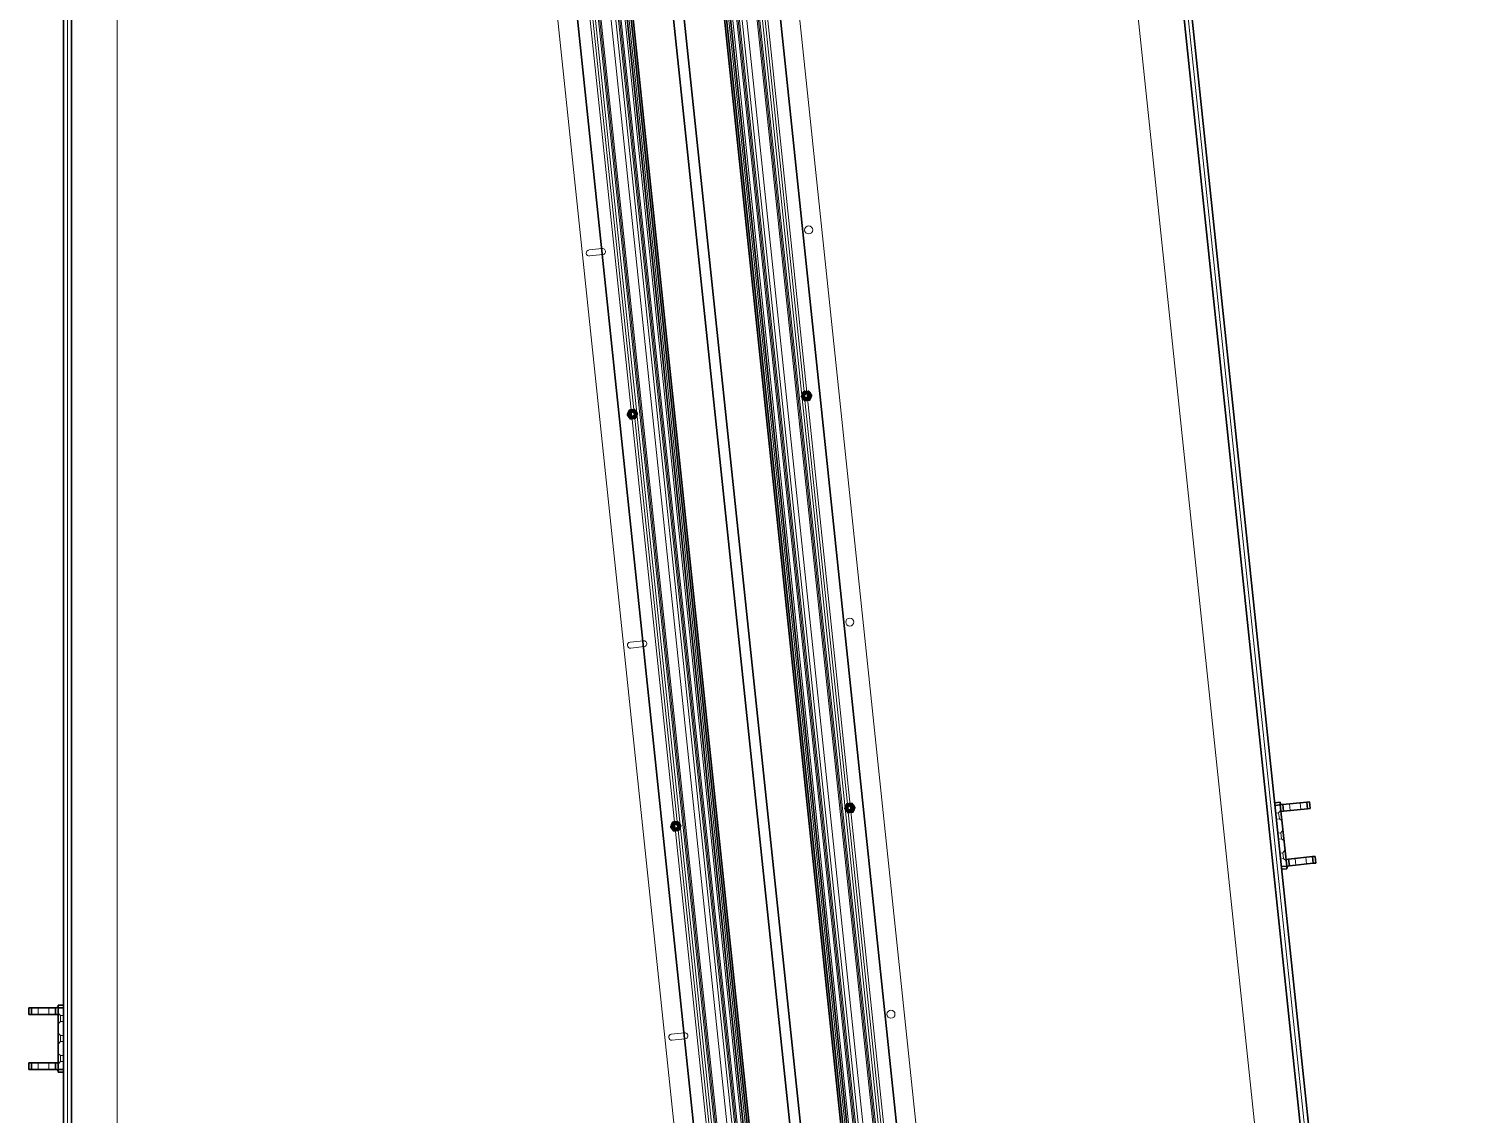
# Model space of a CAD drawing. Header units: millimetres. Extents: x 6115 to 12360, y 7255 to 12668.
# Drawn here: x 9025 to 10105, y 8779 to 9591 of the extents above; entities that cross this region are included whole.
import ezdxf

# ---------------------------------------------------------------- set-up
doc = ezdxf.new("R2010")
doc.units = ezdxf.units.MM
doc.layers.add('外形線', color=7, linetype='Continuous', lineweight=50)

msp = doc.modelspace()

# ---------------------------------------------------------------- linework, layer by layer
at = {"color": 179, "linetype": 'Continuous', "lineweight": 35, "true_color": 0x262659}
for p, q in [((9024.9, 8858.8), (9026.9, 8858.8)), ((9024.9, 8858.8), (9024.9, 8853.8)), ((9044.9, 8858.8), (9026.9, 8858.8)), ((9050.9, 8860.8), (9046.9, 8860.8)), ((9046.9, 8858.8), (9046.9, 8860.5)), ((9046.9, 8858.8), (9046.9, 8812.8)), ((9026.9, 8853.8), (9024.9, 8853.8)), ((9026.9, 8853.8), (9044.9, 8853.8)), ((9044.9, 8853.8), (9046.9, 8853.8)), ((9024.9, 8817.8), (9024.9, 8812.8)), ((9024.9, 8817.8), (9026.9, 8817.8)), ((9026.9, 8812.8), (9024.9, 8812.8)), ((9044.9, 8817.8), (9026.9, 8817.8)), ((9026.9, 8812.8), (9044.9, 8812.8)), ((9046.9, 8817.8), (9044.9, 8817.8)), ((9046.9, 8811.1), (9046.9, 8812.8)), ((9046.9, 8810.8), (9050.9, 8810.8))]:
    msp.add_line(p, q, dxfattribs=at).dxf.unprotected_set("ltscale", 0)
at = {"color": 179, "linetype": 'Continuous', "lineweight": 35, "true_color": 0x1a1a3e}
for p, q in [((9026.9, 8853.8), (9026.9, 8858.8)), ((9044.9, 8858.8), (9044.9, 8853.8)), ((9046.9, 8858.8), (9050.9, 8858.8)), ((9026.9, 8812.8), (9026.9, 8817.8)), ((9044.9, 8817.8), (9044.9, 8812.8)), ((9050.9, 8812.8), (9046.9, 8812.8))]:
    msp.add_line(p, q, dxfattribs=at).dxf.unprotected_set("ltscale", 0)
at = {"color": 179, "linetype": 'Continuous', "lineweight": 18, "true_color": 0x262659}
for p, q in [((9031.9, 8858.8), (9031.9, 8853.8)), ((9039.9, 8858.8), (9039.9, 8853.8)), ((9046.9, 8860.8), (9046.9, 8860.5)), ((9048.6, 8853.1), (9046.9, 8854.8)), ((9048.6, 8848.6), (9046.9, 8846.8)), ((9048.6, 8853.1), (9048.6, 8848.6)), ((9050.9, 8853.1), (9048.6, 8853.1)), ((9050.9, 8848.6), (9048.6, 8848.6)), ((9048.6, 8838.1), (9046.9, 8839.8)), ((9048.6, 8838.1), (9048.6, 8833.6)), ((9050.9, 8838.1), (9048.6, 8838.1)), ((9505.6, 8839.1), (9515.6, 8840.1)), ((9516, 8835.7), (9506.1, 8834.6)), ((9048.6, 8833.6), (9046.9, 8831.8)), ((9048.6, 8823.1), (9046.9, 8824.8)), ((9050.9, 8833.6), (9048.6, 8833.6)), ((9031.9, 8817.8), (9031.9, 8812.8)), ((9039.9, 8817.8), (9039.9, 8812.8)), ((9048.6, 8818.6), (9046.9, 8816.8)), ((9048.6, 8823.1), (9048.6, 8818.6)), ((9050.9, 8823.1), (9048.6, 8823.1)), ((9050.9, 8818.6), (9048.6, 8818.6)), ((9046.9, 8811.1), (9046.9, 8810.8))]:
    msp.add_line(p, q, dxfattribs=at).dxf.unprotected_set("ltscale", 0)
at = {"color": 179, "linetype": 'Continuous', "lineweight": 35, "true_color": 0x262659}
for points in [[(9044.9, 8858.8), (9045, 8858.8), (9045.2, 8858.8), (9045.3, 8858.9), (9045.5, 8858.9), (9045.6, 8858.9), (9045.7, 8859), (9045.8, 8859.1), (9045.9, 8859.1), (9046.1, 8859.2), (9046.2, 8859.3), (9046.2, 8859.4), (9046.3, 8859.4), (9046.4, 8859.5), (9046.5, 8859.6), (9046.6, 8859.7), (9046.6, 8859.8), (9046.7, 8859.9), (9046.7, 8860), (9046.8, 8860.1), (9046.8, 8860.2), (9046.8, 8860.3), (9046.8, 8860.4), (9046.9, 8860.5), (9046.9, 8860.6)], [(9046.9, 8860.8), (9046.9, 8860.8), (9046.9, 8860.8), (9046.9, 8860.8), (9046.9, 8860.8), (9046.9, 8860.8), (9046.9, 8860.8), (9046.9, 8860.8), (9046.9, 8860.8), (9046.9, 8860.8), (9046.9, 8860.8), (9046.9, 8860.8), (9046.9, 8860.8), (9046.9, 8860.8), (9046.9, 8860.8), (9046.9, 8860.7), (9046.9, 8860.7), (9046.9, 8860.7), (9046.9, 8860.7), (9046.9, 8860.7), (9046.9, 8860.7), (9046.9, 8860.7), (9046.9, 8860.7), (9046.9, 8860.7), (9046.9, 8860.6)], [(9046.9, 8860.6), (9046.9, 8860.6), (9046.9, 8860.6), (9046.9, 8860.6), (9046.9, 8860.6), (9046.9, 8860.6), (9046.9, 8860.6), (9046.9, 8860.6), (9046.9, 8860.6), (9046.9, 8860.6), (9046.9, 8860.6), (9046.9, 8860.6), (9046.9, 8860.6), (9046.9, 8860.6), (9046.9, 8860.6), (9046.9, 8860.6), (9046.9, 8860.6), (9046.9, 8860.6), (9046.9, 8860.6), (9046.9, 8860.6), (9046.9, 8860.6), (9046.9, 8860.6), (9046.9, 8860.6), (9046.9, 8860.6), (9046.9, 8860.5)], [(9044.9, 8812.8), (9045, 8812.8), (9045.2, 8812.8), (9045.3, 8812.8), (9045.5, 8812.7), (9045.6, 8812.7), (9045.7, 8812.6), (9045.8, 8812.6), (9045.9, 8812.5), (9046.1, 8812.4), (9046.2, 8812.4), (9046.2, 8812.3), (9046.3, 8812.2), (9046.4, 8812.1), (9046.5, 8812), (9046.6, 8811.9), (9046.6, 8811.8), (9046.7, 8811.7), (9046.7, 8811.6), (9046.8, 8811.5), (9046.8, 8811.4), (9046.8, 8811.3), (9046.8, 8811.2), (9046.9, 8811.1), (9046.9, 8811)], [(9046.9, 8811.1), (9046.9, 8811.1), (9046.9, 8811.1), (9046.9, 8811.1), (9046.9, 8811.1), (9046.9, 8811.1), (9046.9, 8811.1), (9046.9, 8811.1), (9046.9, 8811.1), (9046.9, 8811), (9046.9, 8811), (9046.9, 8811), (9046.9, 8811), (9046.9, 8811), (9046.9, 8811), (9046.9, 8811), (9046.9, 8811), (9046.9, 8811), (9046.9, 8811), (9046.9, 8811), (9046.9, 8811), (9046.9, 8811), (9046.9, 8811), (9046.9, 8811), (9046.9, 8811)], [(9046.9, 8811), (9046.9, 8811), (9046.9, 8811), (9046.9, 8811), (9046.9, 8810.9), (9046.9, 8810.9), (9046.9, 8810.9), (9046.9, 8810.9), (9046.9, 8810.9), (9046.9, 8810.9), (9046.9, 8810.9), (9046.9, 8810.9), (9046.9, 8810.9), (9046.9, 8810.9), (9046.9, 8810.8), (9046.9, 8810.8), (9046.9, 8810.8), (9046.9, 8810.8), (9046.9, 8810.8), (9046.9, 8810.8), (9046.9, 8810.8), (9046.9, 8810.8), (9046.9, 8810.8), (9046.9, 8810.8), (9046.9, 8810.8)]]:
    msp.add_lwpolyline(points, dxfattribs=at).dxf.unprotected_set("ltscale", 0)
at = {"color": 179, "linetype": 'Continuous', "lineweight": 18, "true_color": 0x262659}
msp.add_circle((9670, 8854.1), 3, dxfattribs=at).dxf.unprotected_set("ltscale", 0)
for centre, start, end in [((9505.9, 8836.9), 96, 276), ((9515.8, 8837.9), 276, 96)]:
    msp.add_arc(centre, 2.25, start, end, dxfattribs=at).dxf.unprotected_set("ltscale", 0)
at = {"layer": '外形線', "linetype": 'Continuous', "lineweight": 35}
for p, q in [((9804.8, 10403.4), (10086, 7728.2)), ((10092, 7728.8), (9810.8, 10404.1)), ((9056.9, 10324.9), (9056.9, 7619.6)), ((9469.1, 10325.9), (9739.1, 7757.1)), ((9050.9, 7619), (9050.9, 10324.3)), ((9671.4, 7750), (9401.4, 10318.8)), ((9431.3, 10322), (9701.3, 7753.1)), ((9709.2, 7753.9), (9439.2, 10322.8)), ((9518.5, 10252.6), (9779.8, 7766.3)), ((9666.4, 7754.3), (9405.1, 10240.7)), ((9408, 10241), (9669.4, 7754.7)), ((9740.1, 7762.1), (9478.7, 10248.4)), ((9481.7, 10248.7), (9743, 7762.4)), ((9629.6, 7750.5), (9368.3, 10236.8)), ((9605.2, 9317.4), (9606.7, 9318.4)), ((9605.4, 9315.7), (9605.2, 9317.4)), ((9607, 9315), (9605.4, 9315.7)), ((9606.7, 9318.4), (9608.2, 9317.7)), ((9608.4, 9316), (9607, 9315)), ((9608.2, 9317.7), (9608.4, 9316)), ((9474.9, 9303.7), (9476.3, 9304.7)), ((9475.1, 9302), (9474.9, 9303.7)), ((9476.7, 9301.3), (9475.1, 9302)), ((9476.3, 9304.7), (9477.9, 9304)), ((9478.1, 9302.3), (9476.7, 9301.3)), ((9477.9, 9304), (9478.1, 9302.3)), ((9637.7, 9009.1), (9639.1, 9010.1)), ((9637.8, 9007.4), (9637.7, 9009.1)), ((9639.4, 9006.7), (9637.8, 9007.4)), ((9639.1, 9010.1), (9640.6, 9009.4)), ((9640.8, 9007.7), (9639.4, 9006.7)), ((9640.6, 9009.4), (9640.8, 9007.7)), ((9961.1, 9012.7), (9957.1, 9012.2)), ((9957.3, 9010.3), (9961.3, 9010.7)), ((9961.1, 9012.7), (9961.3, 9010.7)), ((9966.1, 8964.9), (9961.3, 9010.7)), ((9981.2, 9012.8), (9963.2, 9010.9)), ((9963.8, 9005.9), (9963.2, 9010.9)), ((9963.8, 9005.9), (9981.7, 9007.8)), ((9981.2, 9012.8), (9983.1, 9013)), ((9981.2, 9012.8), (9981.7, 9007.8)), ((9983.7, 9008), (9981.7, 9007.8)), ((9983.7, 9008), (9983.1, 9013)), ((9507.3, 8995.4), (9508.7, 8996.4)), ((9508.7, 8996.4), (9510.3, 8995.7)), ((9961.8, 9005.7), (9963.8, 9005.9)), ((9507.5, 8993.7), (9507.3, 8995.4)), ((9509.1, 8993), (9507.5, 8993.7)), ((9510.5, 8994), (9509.1, 8993)), ((9510.3, 8995.7), (9510.5, 8994)), ((9966.1, 8964.9), (9962.1, 8964.5)), ((9967.5, 8970.1), (9965.5, 8969.9)), ((9966.1, 8964.9), (9966.3, 8962.9)), ((9985.4, 8972), (9967.5, 8970.1)), ((9968.1, 8965.1), (9967.5, 8970.1)), ((9968.1, 8965.1), (9986, 8967)), ((9985.4, 8972), (9987.4, 8972.2)), ((9985.4, 8972), (9986, 8967)), ((9987.9, 8967.2), (9986, 8967)), ((9987.9, 8967.2), (9987.4, 8972.2)), ((9962.3, 8962.5), (9966.3, 8962.9))]:
    msp.add_line(p, q, dxfattribs=at).dxf.unprotected_set("ltscale", 0)
at = {"layer": '外形線', "linetype": 'Continuous', "lineweight": 18}
for p, q in [((9807.8, 10403.8), (10104.9, 7577.3)), ((9774.1, 10370.1), (10051, 7735.6)), ((9524.2, 10337), (9804.9, 7666.7)), ((9744, 7767.6), (9475, 10326.6)), ((9759.1, 7661.9), (9478.5, 10332.2)), ((9760.1, 7662), (9479.5, 10332.3)), ((9481.5, 10332.5), (9762.1, 7662.2)), ((9773.1, 7663.4), (9492.4, 10333.7)), ((9493.4, 10333.8), (9774.1, 7663.5)), ((9775, 7663.6), (9494.4, 10333.9)), ((9777, 7663.8), (9496.4, 10334.1)), ((9500.4, 10334.5), (9781, 7664.2)), ((9053.9, 10324.3), (9053.9, 7489.3)), ((9625.8, 7647.9), (9345.1, 10318.2)), ((9649.7, 7650.4), (9369, 10320.7)), ((9373, 10321.1), (9653.6, 7650.8)), ((9375, 10321.3), (9655.6, 7651)), ((9656.6, 7651.1), (9376, 10321.4)), ((9377, 10321.5), (9657.6, 7651.2)), ((9668.6, 7652.4), (9387.9, 10322.7)), ((9389.9, 10322.9), (9670.5, 7652.6)), ((9390.9, 10323), (9671.5, 7652.7)), ((9665.1, 7752.6), (9395.4, 10318.3)), ((9747.5, 7762.9), (9486.2, 10249.2)), ((9493.7, 10250), (9755, 7763.7)), ((9654.5, 7753.1), (9393.1, 10239.4)), ((9661.9, 7753.9), (9400.6, 10240.2)), ((9667.9, 7754.5), (9406.6, 10240.8)), ((9480.2, 10248.6), (9741.6, 7762.2)), ((9090.9, 10013.3), (9090.9, 7633.8)), ((9573, 9624), (9605.2, 9317.4)), ((9477.9, 9304), (9445.6, 9610.6)), ((9443.9, 9425.9), (9453.9, 9426.9)), ((9454.4, 9422.4), (9444.4, 9421.4)), ((9605.4, 9315.7), (9637.7, 9009.1)), ((9510.3, 8995.7), (9478.1, 9302.3)), ((9474.8, 9132.5), (9484.7, 9133.5)), ((9485.2, 9129.1), (9475.3, 9128)), ((9637.8, 9007.4), (9670.1, 8700.8)), ((9968.2, 9011.4), (9968.7, 9006.4)), ((9976.2, 9012.2), (9976.7, 9007.3)), ((9957.9, 9004.5), (9960.1, 9004.8)), ((9958.4, 9000.1), (9960.6, 9000.3)), ((9960.1, 9004.8), (9961.7, 9006.7)), ((9960.6, 9000.3), (9960.1, 9004.8)), ((9960.6, 9000.3), (9962.5, 8998.7)), ((9542.7, 8687.4), (9510.5, 8994)), ((9959.5, 8989.6), (9961.7, 8989.8)), ((9961.7, 8989.8), (9963.2, 8991.8)), ((9962.2, 8985.4), (9961.7, 8989.8)), ((9959.9, 8985.1), (9962.2, 8985.4)), ((9961, 8974.7), (9963.3, 8974.9)), ((9962.2, 8985.4), (9964.1, 8983.8)), ((9963.3, 8974.9), (9964.8, 8976.9)), ((9963.7, 8970.5), (9963.3, 8974.9)), ((9961.5, 8970.2), (9963.7, 8970.5)), ((9963.7, 8970.5), (9965.7, 8968.9)), ((9972.5, 8970.6), (9973, 8965.7)), ((9980.5, 8971.5), (9981, 8966.5))]:
    msp.add_line(p, q, dxfattribs=at).dxf.unprotected_set("ltscale", 0)
for points in [[(9604.5, 9320), (9604.6, 9320), (9604.8, 9320), (9605, 9320), (9605.2, 9320), (9605.4, 9320), (9605.5, 9320.1), (9605.7, 9320.1), (9605.8, 9320.1), (9606, 9320.1), (9606.2, 9320.1), (9606.3, 9320.1), (9606.5, 9320.2), (9606.6, 9320.2), (9606.8, 9320.2), (9606.9, 9320.2), (9607.1, 9320.2), (9607.3, 9320.2), (9607.4, 9320.3), (9607.6, 9320.3), (9607.8, 9320.3), (9607.9, 9320.3), (9608.1, 9320.3), (9608.3, 9320.4), (9608.5, 9320.4)], [(9608.5, 9320.4), (9608.6, 9320.2), (9608.7, 9320.1), (9608.8, 9319.9), (9608.9, 9319.8), (9609, 9319.6), (9609.1, 9319.5), (9609.2, 9319.4), (9609.3, 9319.2), (9609.4, 9319.1), (9609.5, 9319), (9609.6, 9318.9), (9609.7, 9318.7), (9609.8, 9318.6), (9609.8, 9318.5), (9609.9, 9318.4), (9610, 9318.2), (9610.1, 9318.1), (9610.2, 9318), (9610.3, 9317.8), (9610.4, 9317.7), (9610.5, 9317.6), (9610.6, 9317.4), (9610.7, 9317.3), (9610.9, 9317.1)], [(9602.8, 9316.3), (9602.9, 9316.4), (9603, 9316.6), (9603, 9316.8), (9603.1, 9316.9), (9603.2, 9317.1), (9603.2, 9317.2), (9603.3, 9317.4), (9603.4, 9317.5), (9603.4, 9317.7), (9603.5, 9317.8), (9603.6, 9318), (9603.6, 9318.1), (9603.7, 9318.2), (9603.8, 9318.4), (9603.8, 9318.5), (9603.9, 9318.7), (9604, 9318.8), (9604, 9319), (9604.1, 9319.1), (9604.2, 9319.3), (9604.2, 9319.4), (9604.3, 9319.6), (9604.4, 9319.8), (9604.5, 9320)], [(9605.2, 9313), (9605.1, 9313.1), (9605, 9313.3), (9604.9, 9313.4), (9604.8, 9313.6), (9604.7, 9313.7), (9604.6, 9313.9), (9604.5, 9314), (9604.4, 9314.1), (9604.3, 9314.2), (9604.2, 9314.4), (9604.1, 9314.5), (9604, 9314.6), (9603.9, 9314.8), (9603.8, 9314.9), (9603.7, 9315), (9603.6, 9315.1), (9603.5, 9315.3), (9603.4, 9315.4), (9603.3, 9315.5), (9603.2, 9315.7), (9603.1, 9315.8), (9603, 9316), (9602.9, 9316.1), (9602.8, 9316.3)], [(9609.2, 9313.4), (9609, 9313.4), (9608.8, 9313.4), (9608.7, 9313.4), (9608.5, 9313.3), (9608.3, 9313.3), (9608.1, 9313.3), (9608, 9313.3), (9607.8, 9313.3), (9607.7, 9313.3), (9607.5, 9313.2), (9607.4, 9313.2), (9607.2, 9313.2), (9607, 9313.2), (9606.9, 9313.2), (9606.7, 9313.2), (9606.6, 9313.1), (9606.4, 9313.1), (9606.2, 9313.1), (9606.1, 9313.1), (9605.9, 9313.1), (9605.7, 9313), (9605.6, 9313), (9605.4, 9313), (9605.2, 9313)], [(9610.9, 9317.1), (9610.8, 9316.9), (9610.7, 9316.8), (9610.6, 9316.6), (9610.6, 9316.4), (9610.5, 9316.3), (9610.4, 9316.1), (9610.4, 9316), (9610.3, 9315.8), (9610.2, 9315.7), (9610.2, 9315.5), (9610.1, 9315.4), (9610, 9315.3), (9610, 9315.1), (9609.9, 9315), (9609.8, 9314.8), (9609.8, 9314.7), (9609.7, 9314.5), (9609.6, 9314.4), (9609.6, 9314.2), (9609.5, 9314.1), (9609.4, 9313.9), (9609.4, 9313.8), (9609.3, 9313.6), (9609.2, 9313.4)], [(9472.5, 9302.6), (9472.5, 9302.7), (9472.6, 9302.9), (9472.7, 9303.1), (9472.7, 9303.2), (9472.8, 9303.4), (9472.9, 9303.5), (9473, 9303.7), (9473, 9303.8), (9473.1, 9304), (9473.1, 9304.1), (9473.2, 9304.3), (9473.3, 9304.4), (9473.3, 9304.5), (9473.4, 9304.7), (9473.5, 9304.8), (9473.5, 9305), (9473.6, 9305.1), (9473.7, 9305.3), (9473.7, 9305.4), (9473.8, 9305.6), (9473.9, 9305.7), (9473.9, 9305.9), (9474, 9306.1), (9474.1, 9306.3)], [(9474.8, 9299.3), (9474.7, 9299.4), (9474.6, 9299.6), (9474.5, 9299.7), (9474.4, 9299.9), (9474.3, 9300), (9474.2, 9300.2), (9474.1, 9300.3), (9474, 9300.4), (9473.9, 9300.5), (9473.8, 9300.7), (9473.7, 9300.8), (9473.6, 9300.9), (9473.5, 9301.1), (9473.5, 9301.2), (9473.4, 9301.3), (9473.3, 9301.4), (9473.2, 9301.6), (9473.1, 9301.7), (9473, 9301.8), (9472.9, 9302), (9472.8, 9302.1), (9472.7, 9302.3), (9472.6, 9302.4), (9472.5, 9302.6)], [(9474.1, 9306.3), (9474.3, 9306.3), (9474.5, 9306.3), (9474.6, 9306.3), (9474.8, 9306.3), (9475, 9306.3), (9475.2, 9306.4), (9475.3, 9306.4), (9475.5, 9306.4), (9475.6, 9306.4), (9475.8, 9306.4), (9475.9, 9306.4), (9476.1, 9306.5), (9476.3, 9306.5), (9476.4, 9306.5), (9476.6, 9306.5), (9476.7, 9306.5), (9476.9, 9306.5), (9477.1, 9306.6), (9477.2, 9306.6), (9477.4, 9306.6), (9477.6, 9306.6), (9477.7, 9306.6), (9477.9, 9306.7), (9478.1, 9306.7)], [(9478.8, 9299.7), (9478.7, 9299.7), (9478.5, 9299.7), (9478.3, 9299.7), (9478.1, 9299.6), (9478, 9299.6), (9477.8, 9299.6), (9477.6, 9299.6), (9477.5, 9299.6), (9477.3, 9299.5), (9477.1, 9299.5), (9477, 9299.5), (9476.8, 9299.5), (9476.7, 9299.5), (9476.5, 9299.5), (9476.4, 9299.5), (9476.2, 9299.4), (9476, 9299.4), (9475.9, 9299.4), (9475.7, 9299.4), (9475.6, 9299.4), (9475.4, 9299.3), (9475.2, 9299.3), (9475, 9299.3), (9474.8, 9299.3)], [(9478.1, 9306.7), (9478.2, 9306.5), (9478.3, 9306.4), (9478.4, 9306.2), (9478.5, 9306.1), (9478.6, 9305.9), (9478.7, 9305.8), (9478.8, 9305.7), (9478.9, 9305.5), (9479, 9305.4), (9479.1, 9305.3), (9479.2, 9305.2), (9479.3, 9305), (9479.4, 9304.9), (9479.5, 9304.8), (9479.6, 9304.7), (9479.7, 9304.5), (9479.8, 9304.4), (9479.9, 9304.3), (9480, 9304.1), (9480.1, 9304), (9480.2, 9303.9), (9480.3, 9303.7), (9480.4, 9303.6), (9480.5, 9303.4)], [(9480.5, 9303.4), (9480.4, 9303.2), (9480.3, 9303.1), (9480.3, 9302.9), (9480.2, 9302.7), (9480.1, 9302.6), (9480.1, 9302.4), (9480, 9302.3), (9479.9, 9302.1), (9479.9, 9302), (9479.8, 9301.8), (9479.7, 9301.7), (9479.7, 9301.6), (9479.6, 9301.4), (9479.5, 9301.3), (9479.5, 9301.1), (9479.4, 9301), (9479.3, 9300.8), (9479.3, 9300.7), (9479.2, 9300.5), (9479.1, 9300.4), (9479.1, 9300.2), (9479, 9300.1), (9478.9, 9299.9), (9478.8, 9299.7)], [(9635.2, 9008), (9635.3, 9008.1), (9635.4, 9008.3), (9635.4, 9008.5), (9635.5, 9008.6), (9635.6, 9008.8), (9635.6, 9008.9), (9635.7, 9009.1), (9635.8, 9009.2), (9635.8, 9009.4), (9635.9, 9009.5), (9636, 9009.7), (9636, 9009.8), (9636.1, 9009.9), (9636.2, 9010.1), (9636.2, 9010.2), (9636.3, 9010.4), (9636.4, 9010.5), (9636.4, 9010.7), (9636.5, 9010.8), (9636.6, 9011), (9636.6, 9011.1), (9636.7, 9011.3), (9636.8, 9011.5), (9636.9, 9011.7)], [(9637.6, 9004.7), (9637.5, 9004.8), (9637.4, 9005), (9637.3, 9005.1), (9637.2, 9005.3), (9637.1, 9005.4), (9637, 9005.6), (9636.9, 9005.7), (9636.8, 9005.8), (9636.7, 9005.9), (9636.6, 9006.1), (9636.5, 9006.2), (9636.4, 9006.3), (9636.3, 9006.4), (9636.2, 9006.6), (9636.1, 9006.7), (9636, 9006.8), (9635.9, 9007), (9635.8, 9007.1), (9635.7, 9007.2), (9635.6, 9007.4), (9635.5, 9007.5), (9635.4, 9007.7), (9635.3, 9007.8), (9635.2, 9008)], [(9636.9, 9011.7), (9637, 9011.7), (9637.2, 9011.7), (9637.4, 9011.7), (9637.6, 9011.7), (9637.8, 9011.7), (9637.9, 9011.8), (9638.1, 9011.8), (9638.2, 9011.8), (9638.4, 9011.8), (9638.6, 9011.8), (9638.7, 9011.8), (9638.9, 9011.9), (9639, 9011.9), (9639.2, 9011.9), (9639.3, 9011.9), (9639.5, 9011.9), (9639.7, 9011.9), (9639.8, 9012), (9640, 9012), (9640.2, 9012), (9640.3, 9012), (9640.5, 9012), (9640.7, 9012.1), (9640.9, 9012.1)], [(9640.9, 9012.1), (9641, 9011.9), (9641.1, 9011.8), (9641.2, 9011.6), (9641.3, 9011.5), (9641.4, 9011.3), (9641.5, 9011.2), (9641.6, 9011.1), (9641.7, 9010.9), (9641.8, 9010.8), (9641.9, 9010.7), (9642, 9010.6), (9642.1, 9010.4), (9642.2, 9010.3), (9642.3, 9010.2), (9642.3, 9010.1), (9642.4, 9009.9), (9642.5, 9009.8), (9642.6, 9009.7), (9642.7, 9009.5), (9642.8, 9009.4), (9642.9, 9009.3), (9643, 9009.1), (9643.1, 9009), (9643.3, 9008.8)], [(9643.3, 9008.8), (9643.2, 9008.6), (9643.1, 9008.5), (9643, 9008.3), (9643, 9008.1), (9642.9, 9008), (9642.8, 9007.8), (9642.8, 9007.7), (9642.7, 9007.5), (9642.6, 9007.4), (9642.6, 9007.2), (9642.5, 9007.1), (9642.4, 9007), (9642.4, 9006.8), (9642.3, 9006.7), (9642.2, 9006.5), (9642.2, 9006.4), (9642.1, 9006.2), (9642, 9006.1), (9642, 9005.9), (9641.9, 9005.8), (9641.8, 9005.6), (9641.8, 9005.5), (9641.7, 9005.3), (9641.6, 9005.1)], [(9961.1, 9012.5), (9961.1, 9012.5), (9961.1, 9012.5), (9961.1, 9012.5), (9961.1, 9012.5), (9961.1, 9012.5), (9961.1, 9012.5), (9961.1, 9012.5), (9961.1, 9012.5), (9961.1, 9012.4), (9961.1, 9012.4), (9961.1, 9012.4), (9961.1, 9012.4), (9961.1, 9012.4), (9961.1, 9012.4), (9961.1, 9012.4), (9961.1, 9012.4), (9961.1, 9012.4), (9961.1, 9012.4), (9961.1, 9012.4), (9961.1, 9012.4), (9961.1, 9012.4), (9961.1, 9012.4), (9961.1, 9012.4), (9961.1, 9012.4)], [(9504.9, 8994.3), (9504.9, 8994.4), (9505, 8994.6), (9505.1, 8994.8), (9505.2, 8994.9), (9505.2, 8995.1), (9505.3, 8995.2), (9505.4, 8995.4), (9505.4, 8995.5), (9505.5, 8995.7), (9505.5, 8995.8), (9505.6, 8996), (9505.7, 8996.1), (9505.7, 8996.2), (9505.8, 8996.4), (9505.9, 8996.5), (9505.9, 8996.7), (9506, 8996.8), (9506.1, 8997), (9506.1, 8997.1), (9506.2, 8997.3), (9506.3, 8997.4), (9506.3, 8997.6), (9506.4, 8997.8), (9506.5, 8997.9)], [(9506.5, 8997.9), (9506.7, 8998), (9506.9, 8998), (9507, 8998), (9507.2, 8998), (9507.4, 8998), (9507.6, 8998.1), (9507.7, 8998.1), (9507.9, 8998.1), (9508, 8998.1), (9508.2, 8998.1), (9508.4, 8998.1), (9508.5, 8998.2), (9508.7, 8998.2), (9508.8, 8998.2), (9509, 8998.2), (9509.1, 8998.2), (9509.3, 8998.2), (9509.5, 8998.3), (9509.6, 8998.3), (9509.8, 8998.3), (9510, 8998.3), (9510.1, 8998.3), (9510.3, 8998.4), (9510.5, 8998.4)], [(9510.5, 8998.4), (9510.6, 8998.2), (9510.7, 8998.1), (9510.8, 8997.9), (9510.9, 8997.8), (9511, 8997.6), (9511.1, 8997.5), (9511.2, 8997.4), (9511.3, 8997.2), (9511.4, 8997.1), (9511.5, 8997), (9511.6, 8996.9), (9511.7, 8996.7), (9511.8, 8996.6), (9511.9, 8996.5), (9512, 8996.4), (9512.1, 8996.2), (9512.2, 8996.1), (9512.3, 8996), (9512.4, 8995.8), (9512.5, 8995.7), (9512.6, 8995.6), (9512.7, 8995.4), (9512.8, 8995.3), (9512.9, 8995.1)], [(9641.6, 9005.1), (9641.4, 9005.1), (9641.2, 9005.1), (9641.1, 9005.1), (9640.9, 9005), (9640.7, 9005), (9640.6, 9005), (9640.4, 9005), (9640.2, 9005), (9640.1, 9004.9), (9639.9, 9004.9), (9639.8, 9004.9), (9639.6, 9004.9), (9639.4, 9004.9), (9639.3, 9004.9), (9639.1, 9004.9), (9639, 9004.8), (9638.8, 9004.8), (9638.7, 9004.8), (9638.5, 9004.8), (9638.3, 9004.8), (9638.1, 9004.7), (9638, 9004.7), (9637.8, 9004.7), (9637.6, 9004.7)], [(9507.2, 8991), (9507.1, 8991.1), (9507, 8991.3), (9506.9, 8991.4), (9506.8, 8991.6), (9506.7, 8991.7), (9506.6, 8991.8), (9506.5, 8992), (9506.4, 8992.1), (9506.3, 8992.2), (9506.2, 8992.4), (9506.1, 8992.5), (9506, 8992.6), (9505.9, 8992.7), (9505.9, 8992.9), (9505.8, 8993), (9505.7, 8993.1), (9505.6, 8993.3), (9505.5, 8993.4), (9505.4, 8993.5), (9505.3, 8993.7), (9505.2, 8993.8), (9505.1, 8994), (9505, 8994.1), (9504.9, 8994.3)], [(9511.2, 8991.4), (9511.1, 8991.4), (9510.9, 8991.4), (9510.7, 8991.4), (9510.5, 8991.3), (9510.4, 8991.3), (9510.2, 8991.3), (9510, 8991.3), (9509.9, 8991.3), (9509.7, 8991.2), (9509.6, 8991.2), (9509.4, 8991.2), (9509.2, 8991.2), (9509.1, 8991.2), (9508.9, 8991.2), (9508.8, 8991.1), (9508.6, 8991.1), (9508.5, 8991.1), (9508.3, 8991.1), (9508.1, 8991.1), (9508, 8991.1), (9507.8, 8991), (9507.6, 8991), (9507.4, 8991), (9507.2, 8991)], [(9512.9, 8995.1), (9512.8, 8994.9), (9512.7, 8994.8), (9512.7, 8994.6), (9512.6, 8994.4), (9512.5, 8994.3), (9512.5, 8994.1), (9512.4, 8994), (9512.3, 8993.8), (9512.3, 8993.7), (9512.2, 8993.5), (9512.1, 8993.4), (9512.1, 8993.3), (9512, 8993.1), (9511.9, 8993), (9511.9, 8992.8), (9511.8, 8992.7), (9511.7, 8992.5), (9511.7, 8992.4), (9511.6, 8992.2), (9511.5, 8992.1), (9511.5, 8991.9), (9511.4, 8991.8), (9511.3, 8991.6), (9511.2, 8991.4)], [(9966.2, 8963.2), (9966.2, 8963.2), (9966.2, 8963.2), (9966.2, 8963.2), (9966.2, 8963.2), (9966.2, 8963.2), (9966.2, 8963.2), (9966.2, 8963.2), (9966.2, 8963.2), (9966.2, 8963.2), (9966.3, 8963.2), (9966.3, 8963.2), (9966.3, 8963.2), (9966.3, 8963.1), (9966.3, 8963.1), (9966.3, 8963.1), (9966.3, 8963.1), (9966.3, 8963.1), (9966.3, 8963.1), (9966.3, 8963.1), (9966.3, 8963.1), (9966.3, 8963.1), (9966.3, 8963.1), (9966.3, 8963.1), (9966.3, 8963.1)]]:
    msp.add_lwpolyline(points, dxfattribs=at).dxf.unprotected_set("ltscale", 0)
at = {"layer": '外形線', "linetype": 'Continuous', "lineweight": 35}
for points in [[(9961.1, 9012.7), (9961.1, 9012.5), (9961.1, 9012.4), (9961.1, 9012.3), (9961.1, 9012.2), (9961.2, 9012.1), (9961.2, 9012), (9961.3, 9011.9), (9961.4, 9011.8), (9961.4, 9011.7), (9961.5, 9011.6), (9961.6, 9011.5), (9961.7, 9011.4), (9961.8, 9011.3), (9961.9, 9011.3), (9962, 9011.2), (9962.1, 9011.1), (9962.2, 9011), (9962.3, 9011), (9962.5, 9010.9), (9962.6, 9010.9), (9962.8, 9010.9), (9962.9, 9010.9), (9963.1, 9010.9), (9963.2, 9010.9)], [(9966.3, 8962.9), (9966.3, 8963), (9966.3, 8963.2), (9966.3, 8963.3), (9966.3, 8963.4), (9966.3, 8963.5), (9966.3, 8963.6), (9966.4, 8963.7), (9966.4, 8963.8), (9966.4, 8963.9), (9966.5, 8964.1), (9966.5, 8964.2), (9966.6, 8964.3), (9966.7, 8964.4), (9966.8, 8964.5), (9966.9, 8964.6), (9967, 8964.7), (9967.1, 8964.8), (9967.2, 8964.8), (9967.3, 8964.9), (9967.5, 8965), (9967.6, 8965), (9967.7, 8965.1), (9967.9, 8965.1), (9968.1, 8965.1)]]:
    msp.add_lwpolyline(points, dxfattribs=at).dxf.unprotected_set("ltscale", 0)
at = {"layer": '外形線', "linetype": 'Continuous', "lineweight": 18}
for centre, radius in [((9608.4, 9440.9), 3), ((9606.8, 9316.7), 2.87), ((9606.8, 9316.7), 2.5), ((9606.8, 9316.7), 2), ((9606.8, 9316.7), 1.5), ((9476.5, 9303), 2.87), ((9476.5, 9303), 2.5), ((9476.5, 9303), 2), ((9476.5, 9303), 1.5), ((9639.2, 9147.5), 3), ((9639.2, 9008.4), 2.87), ((9639.2, 9008.4), 2.5), ((9639.2, 9008.4), 2), ((9639.2, 9008.4), 1.5), ((9508.9, 8994.7), 2.87), ((9508.9, 8994.7), 2.5), ((9508.9, 8994.7), 2), ((9508.9, 8994.7), 1.5)]:
    msp.add_circle(centre, radius, dxfattribs=at).dxf.unprotected_set("ltscale", 0)
at = {"layer": '外形線', "linetype": 'Continuous', "lineweight": 35}
for centre, radius in [((9606.8, 9316.7), 3.5), ((9606.8, 9316.7), 3), ((9476.5, 9303), 3.5), ((9476.5, 9303), 3), ((9639.2, 9008.4), 3.5), ((9639.2, 9008.4), 3), ((9508.9, 8994.7), 3.5), ((9508.9, 8994.7), 3)]:
    msp.add_circle(centre, radius, dxfattribs=at).dxf.unprotected_set("ltscale", 0)
at = {"layer": '外形線', "linetype": 'Continuous', "lineweight": 18}
for centre, start, end in [((9444.2, 9423.6), 96, 276), ((9454.1, 9424.7), 276, 96), ((9475, 9130.2), 96, 276), ((9485, 9131.3), 276, 96)]:
    msp.add_arc(centre, 2.25, start, end, dxfattribs=at).dxf.unprotected_set("ltscale", 0)

doc.saveas('drawing.dxf')
